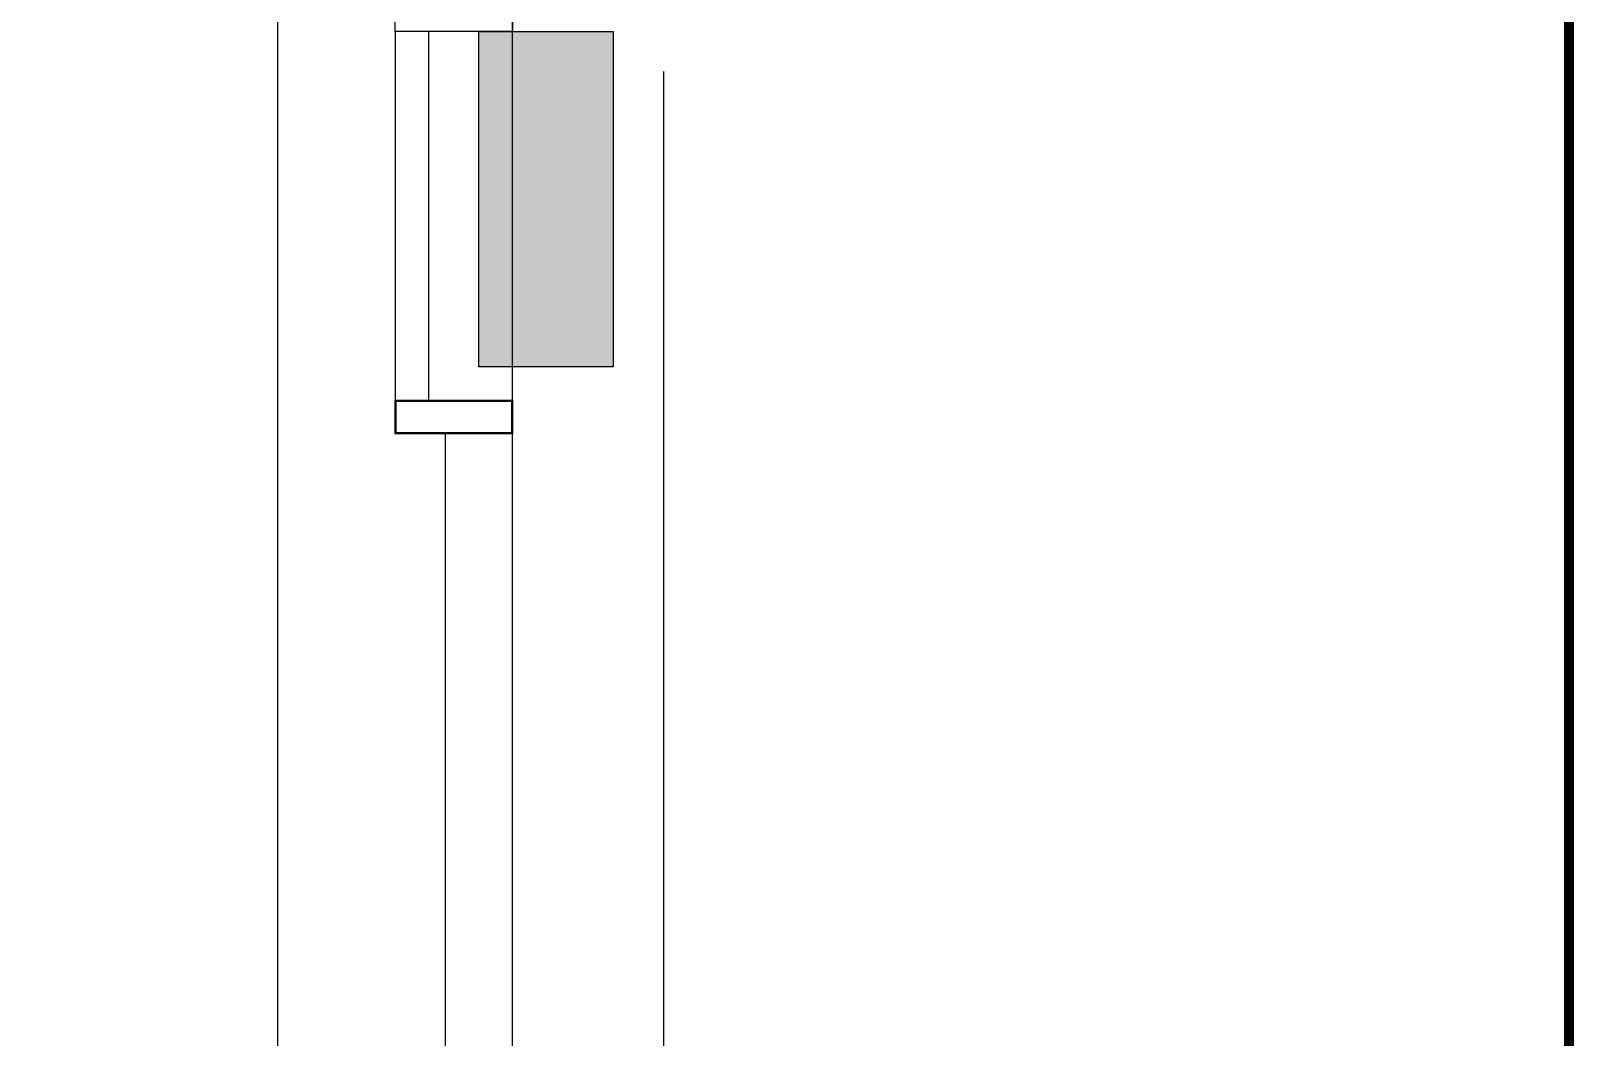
# Model space of a CAD drawing. Header units: millimetres. Extents: x 790977 to 1374007, y 14953 to 389123.
# Drawn here: x 1369406 to 1374007, y 52156 to 55157 of the extents above; entities that cross this region are included whole.
import ezdxf

# ---------------------------------------------------------------- set-up
doc = ezdxf.new("R2010")
doc.units = ezdxf.units.MM
doc.header["$LTSCALE"] = 1000
for name, color, linetype in [('Beam', 2, 'Continuous'), ('ProfileEdges', 250, 'Continuous'), ('剖断线2', 11, 'Continuous'), ('杆件轴线', 14, 'Continuous'), ('立面外轮廓线', 252, 'Continuous')]:
    doc.layers.add(name, color=color, linetype=linetype)

msp = doc.modelspace()

# ---------------------------------------------------------------- hatches: boundary and pattern name
h = msp.add_hatch(color=8)
h.dxf.hatch_style = 1
h.paths.add_polyline_path([(1370741.5, 55155.2), (1371141.5, 55155.2), (1371141.5, 54155.2), (1370741.5, 54155.2)])

# ---------------------------------------------------------------- linework, layer by layer
at = {"layer": 'Beam'}
msp.add_lwpolyline([(1370741.5, 55155.2), (1371141.5, 55155.2), (1371141.5, 54155.2), (1370741.5, 54155.2)], close=True, dxfattribs=at)
at = {"layer": 'ProfileEdges', "color": 7, "const_width": 30}
msp.add_lwpolyline([(1367691.5, 63642.5), (1373991.5, 63642.5), (1373991.5, 41155.2), (1367691.5, 41155.2)], close=True, dxfattribs=at)
at = {"layer": '剖断线2'}
for points in [[(1370491.5, 55155.2), (1370491.5, 54055.2)], [(1370591.5, 55155.2), (1370591.5, 54055.2)]]:
    msp.add_lwpolyline(points, dxfattribs=at)
at = {"layer": '杆件轴线'}
msp.add_lwpolyline([(1370841.5, 41155.2), (1370841.5, 63642.5)], dxfattribs=at)
at = {"layer": '立面外轮廓线'}
msp.add_line((1370141.5, 50455.2), (1370141.5, 62642.5), dxfattribs=at)
at = {"layer": '立面外轮廓线', "color": 6}
for points in [[(1370491.5, 55255.2), (1370841.5, 55255.2), (1370841.5, 55155.2), (1370491.5, 55155.2)], [(1370491.5, 54055.2), (1370841.5, 54055.2), (1370841.5, 53955.2), (1370491.5, 53955.2)], [(1370494.5, 54052.2), (1370838.5, 54052.2), (1370838.5, 53958.2), (1370494.5, 53958.2)]]:
    msp.add_lwpolyline(points, close=True, dxfattribs=at)
at = {"layer": '立面外轮廓线'}
for points in [[(1371291.5, 55035.2), (1371291.5, 49255.2)], [(1370641.5, 49255.2), (1370641.5, 53955.2)]]:
    msp.add_lwpolyline(points, dxfattribs=at)

doc.saveas('drawing.dxf')
